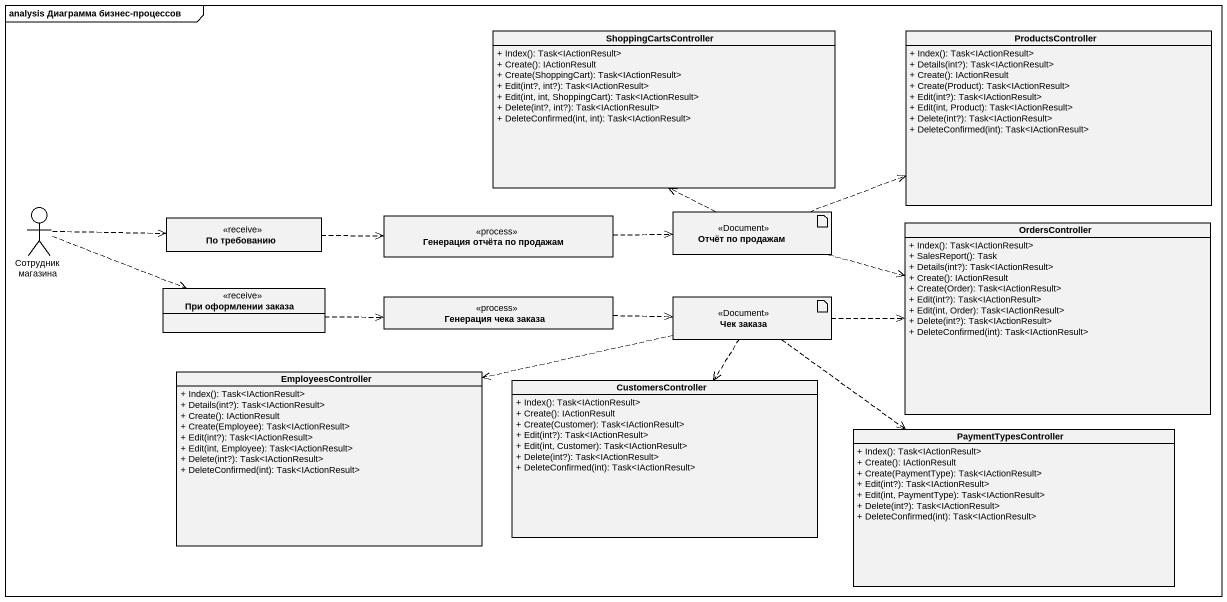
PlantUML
@startuml
mainframe analysis Диаграмма бизнес-процессов
allowmixing
hide circle
hide empty members
skinparam classAttributeIconSize 0
class ShoppingCartsController {
  + Index(): Task<IActionResult>
  + Create(): IActionResult
  + Create(ShoppingCart): Task<IActionResult>
  + Edit(int?, int?): Task<IActionResult>
  + Edit(int, int, ShoppingCart): Task<IActionResult>
  + Delete(int?, int?): Task<IActionResult>
  + DeleteConfirmed(int, int): Task<IActionResult>
}
class ProductsController {
  + Index(): Task<IActionResult>
  + Details(int?): Task<IActionResult>
  + Create(): IActionResult
  + Create(Product): Task<IActionResult>
  + Edit(int?): Task<IActionResult>
  + Edit(int, Product): Task<IActionResult>
  + Delete(int?): Task<IActionResult>
  + DeleteConfirmed(int): Task<IActionResult>
}
actor "Сотрудник магазина" as Сотрудник_магазина
class "По требованию" as По_требованию <<receive>>
class "Генерация отчёта по продажам" as Генерация_отчёта_по_продажам <<process>>
artifact "Отчёт по продажам" as Отчёт_по_продажам <<Document>>
class OrdersController {
  + Index(): Task<IActionResult>
  + SalesReport(): Task
  + Details(int?): Task<IActionResult>
  + Create(): IActionResult
  + Create(Order): Task<IActionResult>
  + Edit(int?): Task<IActionResult>
  + Edit(int, Order): Task<IActionResult>
  + Delete(int?): Task<IActionResult>
  + DeleteConfirmed(int): Task<IActionResult>
}
class "При оформлении заказа" as При_оформлении_заказа <<receive>>
class "Генерация чека заказа" as Генерация_чека_заказа <<process>>
artifact "Чек заказа" as Чек_заказа <<Document>>
class EmployeesController {
  + Index(): Task<IActionResult>
  + Details(int?): Task<IActionResult>
  + Create(): IActionResult
  + Create(Employee): Task<IActionResult>
  + Edit(int?): Task<IActionResult>
  + Edit(int, Employee): Task<IActionResult>
  + Delete(int?): Task<IActionResult>
  + DeleteConfirmed(int): Task<IActionResult>
}
class CustomersController {
  + Index(): Task<IActionResult>
  + Create(): IActionResult
  + Create(Customer): Task<IActionResult>
  + Edit(int?): Task<IActionResult>
  + Edit(int, Customer): Task<IActionResult>
  + Delete(int?): Task<IActionResult>
  + DeleteConfirmed(int): Task<IActionResult>
}
class PaymentTypesController {
  + Index(): Task<IActionResult>
  + Create(): IActionResult
  + Create(PaymentType): Task<IActionResult>
  + Edit(int?): Task<IActionResult>
  + Edit(int, PaymentType): Task<IActionResult>
  + Delete(int?): Task<IActionResult>
  + DeleteConfirmed(int): Task<IActionResult>
}
Сотрудник_магазина .right.> По_требованию
Сотрудник_магазина .right.> При_оформлении_заказа
По_требованию .right.> Генерация_отчёта_по_продажам
Генерация_отчёта_по_продажам .right.> Отчёт_по_продажам
Отчёт_по_продажам .up.> ShoppingCartsController
Отчёт_по_продажам .right.> ProductsController
Отчёт_по_продажам .right.> OrdersController
При_оформлении_заказа .right.> Генерация_чека_заказа
Генерация_чека_заказа .right.> Чек_заказа
Чек_заказа .right.> OrdersController
Чек_заказа .left.> EmployeesController
Чек_заказа ..> CustomersController
Чек_заказа ..> PaymentTypesController
@enduml
